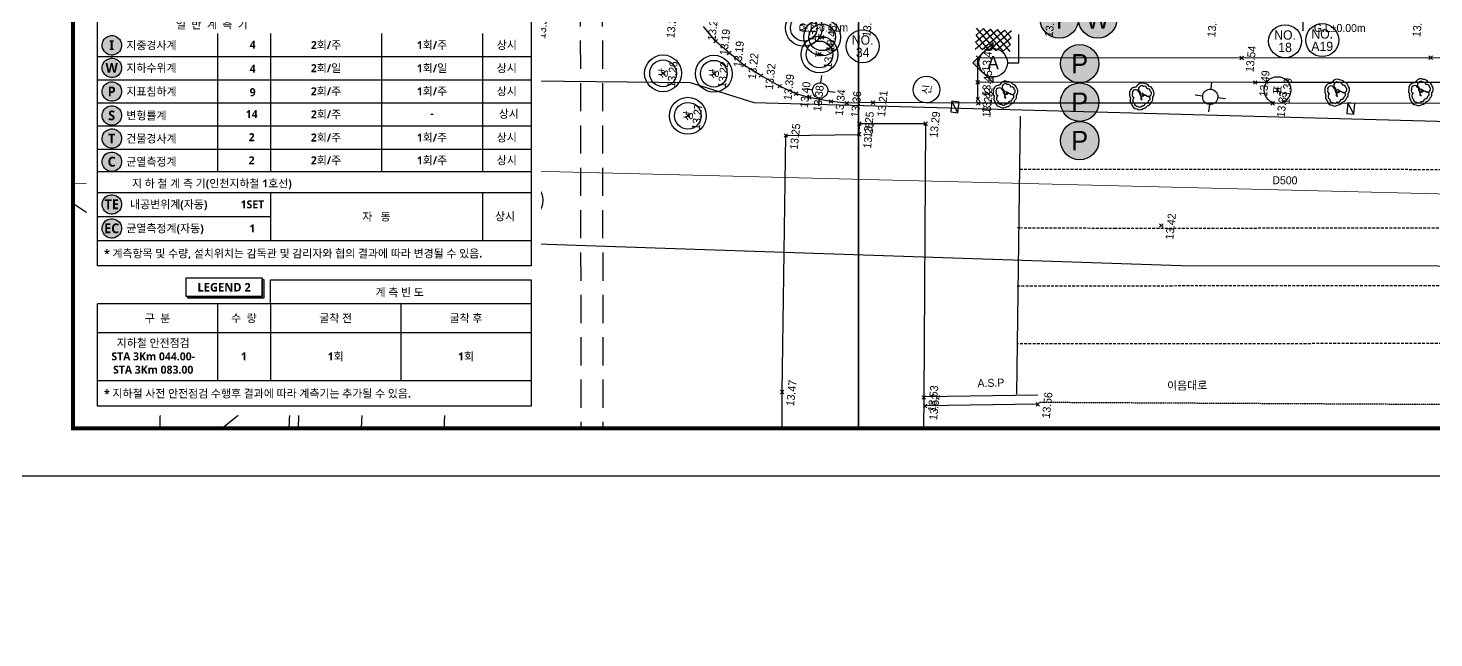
# Model space of a CAD drawing. Header units: millimetres. Extents: x 1073475 to 2890243, y -1340830 to -367733.
# Drawn here: x 2591395 to 2670468, y -465920 to -431641 of the extents above; entities that cross this region are included whole.
import ezdxf
from ezdxf.enums import TextEntityAlignment as Align
from ezdxf.xclip import XClip

# ---------------------------------------------------------------- set-up
doc = ezdxf.new("R2010")
doc.units = ezdxf.units.MM
doc.header["$LTSCALE"] = 50
doc.header["$XCLIPFRAME"] = 2
doc.header["$PDMODE"] = 3
doc.header["$PDSIZE"] = 100
doc.linetypes.add('HIDDEN2', pattern=[4.7625, 3.175, -1.5875])
for name, color, linetype in [('1-우수관로', 140, '우수'), ('11', 11, 'Continuous'), ('C-BOX', 1, 'Continuous'), ('C-제원표T', 7, 'Continuous'), ('H-BEAM', 5, 'Continuous'), ('NO', 2, 'Continuous'), ('TEX', 3, 'Continuous'), ('TEXT', 3, 'Continuous'), ('가로등', 1, 'Continuous'), ('계측기', 7, 'Continuous'), ('계측기 지중경사계', 97, 'Continuous'), ('계측기 지표침하계', 44, 'Continuous'), ('계측기 지하수위계', 70, 'Continuous'), ('단면', 4, 'Continuous'), ('도로', 1, 'Continuous'), ('맨홀', 1, 'Continuous'), ('보도블럭', 7, 'Continuous'), ('상수도맨홀', 1, 'Continuous'), ('신호등', 1, 'Continuous'), ('연속지적도', 32, 'Continuous'), ('우수받이', 5, 'Continuous'), ('자전거전용도로', 7, 'Continuous'), ('제수변', 1, 'Continuous'), ('조경', 3, 'Continuous'), ('중앙선', 2, 'Continuous'), ('지하지장물_상수관로', 5, 'HIDDEN2'), ('지하지장물_열수송관로', 6, 'HIDDEN2'), ('지하지장물_전기관로', 1, 'HIDDEN2'), ('지하지장물_통신관로', 7, 'HIDDEN2'), ('차선', 7, 'HIDDEN2'), ('측량점_높이', 8, 'Continuous'), ('측량점_심볼', 7, 'Continuous'), ('통신맨홀', 1, 'Continuous'), ('포장상태', 7, 'Continuous'), ('표지판', 1, 'Continuous'), ('현황', 9, 'Continuous'), ('현황레벨', 7, 'Continuous'), ('화단경계', 3, 'Continuous'), ('횡단보도', 40, 'Continuous')]:
    doc.layers.add(name, color=color, linetype=linetype)
doc.styles.add('LT', font='')
doc.styles.add('RXHG', font='arial.ttf')
doc.styles.get("Standard").update_dxf_attribs({"font": ''})
doc.styles.add('굴림체', font='')
doc.styles.add('돋움', font='')
doc.styles.add('맑은고딕', font='malgunbd.ttf')
doc.styles.get('LT').set_extended_font_data('GulimChe')
doc.styles.get('Standard').set_extended_font_data('Dotum')
doc.styles.get('굴림체').set_extended_font_data('Dotum')
doc.styles.get('돋움').set_extended_font_data('Dotum')
doc.linetypes.add('KT_LINE', pattern='A,12.7,-5.08,["KT",Standard,S=2.54,R=0,X=-2.54,Y=-1.27],-6.35', length=24.13)
doc.linetypes.add('POWER_LINE', pattern='A,12.7,-5.08,["POWER",Standard,S=2.54,R=0,X=-2.54,Y=-1.27],-6.35', length=24.13)
doc.linetypes.add('WATER_LINE', pattern='A,12.7,-5.08,["WATER",Standard,S=2.54,R=0,X=-2.54,Y=-1.27],-6.35', length=24.13)
doc.linetypes.add('우수', pattern='A,0.5,-0.05,["우수",LT,S=0.1,R=0,X=0,Y=-0.05],-0.4', length=0.95)

# ---------------------------------------------------------------- blocks, each defined once
blk = doc.blocks.new('A$405090834614')
at = {"layer": '1-우수관로', "color": 251, "linetype": '우수', "lineweight": 0, "ltscale": 80}
for points in [[(185502, 13028), (184884, 22596), (180273, 88945), (172057, 168906), (121638, 164312), (118262, 188984)], [(121638, 164312), (127425, 92669), (132944, 11829)]]:
    blk.add_lwpolyline(points, dxfattribs=at)
at = {"layer": '가로등', "color": 251, "linetype": 'Continuous'}
for p, q in [((125446, 178617), (125446, 179046)), ((125018, 178189), (124589, 178189)), ((125875, 178189), (126304, 178189)), ((125446, 177760), (125446, 177331)), ((127972, 147665), (127972, 148094)), ((127543, 147237), (127115, 147237)), ((128400, 147237), (128829, 147237)), ((127972, 146808), (127972, 146380)), ((129933, 125805), (129933, 126234)), ((129505, 125377), (129076, 125377)), ((129933, 124948), (129933, 124520)), ((130362, 125377), (130790, 125377))]:
    blk.add_line(p, q, dxfattribs=at)
for centre, major_axis, start_param, end_param in [((125446, 178189), (303, 303), 5.497787, 11.780972), ((127972, 147237), (303, 303), 5.497787, 11.780972), ((129933, 125377), (-303, 303), 3.926991, 10.210176)]:
    blk.add_ellipse(centre, major_axis=major_axis, ratio=1, start_param=start_param, end_param=end_param, dxfattribs=at)
at = {"layer": '도로', "color": 251}
for p, q in [((123427, 182615), (123165, 184783)), ((123514, 182019), (123427, 182615)), ((123761, 180957), (123514, 182019)), ((124038, 180098), (123761, 180957)), ((124238, 179477), (124038, 180098)), ((124703, 178428), (124238, 179477)), ((125629, 176948), (124703, 178428)), ((126694, 175815), (125629, 176948)), ((127689, 174774), (126694, 175815)), ((128777, 174103), (127689, 174774)), ((130114, 153376), (130855, 154133)), ((129528, 152532), (130114, 153376)), ((128940, 151649), (129528, 152532)), ((128458, 150633), (128940, 151649)), ((127975, 149531), (128458, 150633)), ((127648, 148566), (127975, 149531)), ((127524, 147805), (127648, 148566)), ((127421, 146565), (127524, 147805)), ((127421, 145670), (127421, 146565)), ((127610, 144201), (127421, 145670)), ((128196, 138313), (127610, 144201)), ((128196, 138313), (128196, 138313)), ((129944, 121845), (128196, 138313)), ((130969, 112042), (129944, 121845))]:
    blk.add_line(p, q, dxfattribs=at)
at = {"layer": '맨홀', "color": 251}
for centre, radius in [((124963, 185878), 1036), ((124963, 185878), 750), ((127420, 177751), 1036), ((127420, 177751), 750), ((128480, 175762), 1036), ((128480, 175762), 750), ((131380, 148521), 1036), ((131380, 148521), 750)]:
    blk.add_circle(centre, radius, dxfattribs=at)
at = {"layer": '보도블럭', "color": 251}
for p, q in [((131202, 138807), (132433, 137674)), ((131218, 138413), (131596, 138823)), ((131218, 138413), (132449, 137280)), ((131235, 138019), (131990, 138840)), ((131251, 137625), (132384, 138856)), ((131267, 137231), (132400, 138462)), ((131596, 138823), (132417, 138068)), ((131990, 138840), (132400, 138462)), ((131235, 138019), (132466, 136886)), ((131251, 137625), (132072, 136870)), ((131284, 136837), (132417, 138068)), ((131678, 136854), (132433, 137674)), ((131267, 137231), (131678, 136854)), ((132072, 136870), (132449, 137280))]:
    blk.add_line(p, q, dxfattribs=at)
at = {"layer": '상수도맨홀', "color": 251}
for centre, radius in [((109295, 173675), 1036), ((109295, 173675), 750), ((127547, 173007), 1036), ((126169, 172218), 1036), ((127547, 173007), 750), ((126169, 172218), 750), ((113940, 170948), 1036), ((113940, 170948), 750), ((117410, 166860), 1036), ((117410, 166860), 750), ((117917, 163737), 1036), ((117917, 163737), 750), ((120081, 163123), 1036), ((120081, 163123), 750), ((128001, 156125), 1036), ((128001, 156125), 750), ((125777, 154483), 1036), ((125777, 154483), 750), ((128282, 153279), 1036), ((128282, 153279), 750)]:
    blk.add_circle(centre, radius, dxfattribs=at)
at = {"layer": '신호등', "color": 251}
for centre in [(123570, 184413), (128658, 141295)]:
    blk.add_circle(centre, 750, dxfattribs=at)
at = {"layer": '연속지적도', "color": 251}
for p, q in [((92708, 141325), (131988, 145494)), ((131988, 145494), (92708, 141325))]:
    blk.add_line(p, q, dxfattribs=at)
at = {"layer": '우수받이', "color": 251}
for points in [[(127551, 139797), (127551, 139397), (128151, 139397), (128151, 139797)], [(129815, 117648), (129815, 117248), (130415, 117248), (130415, 117648)]]:
    blk.add_lwpolyline(points, close=True, dxfattribs=at)
for points in [[(127551, 139397), (128151, 139797)], [(129815, 117248), (130415, 117648)]]:
    blk.add_lwpolyline(points, dxfattribs=at)
at = {"layer": '자전거전용도로', "color": 251}
for p, q in [((129369, 138469), (130745, 138606)), ((130745, 138606), (132293, 123856)), ((132293, 123856), (133434, 113281)), ((133434, 113281), (134320, 104708)), ((133434, 113281), (133434, 113281))]:
    blk.add_line(p, q, dxfattribs=at)
at = {"layer": '제수변', "color": 251}
for major_axis, start_param, end_param in [((366, 366), 5.497787, 11.780972), ((-265, 265), 3.926991, 10.210176)]:
    blk.add_ellipse((127076, 169852), major_axis=major_axis, ratio=1, start_param=start_param, end_param=end_param, dxfattribs=at)
at = {"layer": '조경', "color": 251}
for points in [[(128332, 137353, 0.346815), (128119, 137052, 0.330985), (128178, 136700, 0.257815), (128360, 136476, 0.268393), (128587, 136281, 0.287741), (128870, 136229, 0.374085), (129262, 136246, 0.296108), (129461, 136501, 0.276004), (129576, 136785, 0.397465), (129431, 137167, 0.08978), (129336, 137217, 0.089366), (129309, 137319, 0.417873), (128948, 137542, 0.244957), (128684, 137462, 0.283849)], [(128418, 137215, 0.520567), (128276, 137018, 0.520567), (128326, 136779, 0.520567), (128497, 136607, 0.520567), (128661, 136428, 0.997573), (128879, 136535, 0.520567), (128851, 136775, 0.940956), (128639, 136810, 0.176046), (128882, 136928, 1.063971), (129046, 136839, 0.138397), (128940, 136603, 0.467806), (128937, 136374, 0.520567), (129180, 136380, 0.520567), (129297, 136592, 0.520567), (129414, 136804, 0.520567), (129351, 137039, 0.520567), (129112, 136991, 0.258914), (128882, 136928, 0.824029), (129069, 137047, 0.520567), (129165, 137269, 0.520567), (128951, 137384, 0.520567), (128744, 137259, 0.520567), (128418, 137215)], [(129035, 129719, 0.346815), (128821, 129417, 0.330985), (128881, 129066, 0.257815), (129063, 128842, 0.268393), (129289, 128647, 0.287741), (129573, 128595, 0.374085), (129964, 128612, 0.296108), (130164, 128867, 0.276004), (130279, 129150, 0.397465), (130133, 129533, 0.08978), (130039, 129582, 0.089366), (130012, 129684, 0.417873), (129650, 129907, 0.244957), (129386, 129828, 0.283849)], [(129121, 129581, 0.520567), (128979, 129384, 0.520567), (129029, 129145, 0.520567), (129199, 128972, 0.520567), (129364, 128793, 0.997573), (129582, 128900, 0.520567), (129553, 129141, 0.940956), (129341, 129176, 0.176046), (129584, 129293, 1.063971), (129749, 129204, 0.138397), (129643, 128968, 0.467806), (129640, 128740, 0.520567), (129883, 128746, 0.520567), (130000, 128958, 0.520567), (130117, 129170, 0.520567), (130053, 129404, 0.520567), (129815, 129357, 0.258914), (129584, 129293, 0.824029), (129771, 129413, 0.520567), (129868, 129635, 0.520567), (129654, 129750, 0.520567), (129446, 129624, 0.520567), (129121, 129581)], [(130404, 118814, 0.346815), (130191, 118512, 0.330985), (130250, 118161, 0.257815), (130432, 117937, 0.268393), (130659, 117742, 0.287741), (130942, 117689, 0.374085), (131333, 117706, 0.296108), (131533, 117962, 0.276004), (131648, 118245, 0.397465), (131503, 118628, 0.08978), (131408, 118677, 0.089366), (131381, 118779, 0.417873), (131020, 119002, 0.244957), (130755, 118923, 0.283849)], [(130490, 118676, 0.520567), (130348, 118478, 0.520567), (130398, 118240, 0.520567), (130569, 118067, 0.520567), (130733, 117888, 0.997573), (130951, 117995, 0.520567), (130923, 118236, 0.940956), (130711, 118270, 0.176046), (130953, 118388, 1.063971), (131118, 118299, 0.138397), (131012, 118063, 0.467806), (131009, 117834, 0.520567), (131252, 117841, 0.520567), (131369, 118053, 0.520567), (131486, 118264, 0.520567), (131423, 118499, 0.520567), (131184, 118452, 0.258914), (130953, 118388, 0.824029), (131141, 118507, 0.520567), (131237, 118729, 0.520567), (131023, 118844, 0.520567), (130816, 118719, 0.520567), (130490, 118676)], [(130924, 114133, 0.346815), (130711, 113832, 0.330985), (130770, 113480, 0.257815), (130952, 113256, 0.268393), (131179, 113062, 0.287741), (131463, 113009, 0.374085), (131854, 113026, 0.296108), (132053, 113282, 0.276004), (132168, 113565, 0.397465), (132023, 113948, 0.08978), (131928, 113997, 0.089366), (131901, 114099, 0.417873), (131540, 114322, 0.244957), (131276, 114243, 0.283849)], [(131011, 113996, 0.520567), (130869, 113798, 0.520567), (130918, 113560, 0.520567), (131089, 113387, 0.520567), (131254, 113208, 0.997573), (131472, 113315, 0.520567), (131443, 113555, 0.940956), (131231, 113590, 0.176046), (131474, 113708, 1.063971), (131638, 113619, 0.138397), (131532, 113383, 0.467806), (131529, 113154, 0.520567), (131772, 113161, 0.520567), (131889, 113372, 0.520567), (132007, 113584, 0.520567), (131943, 113819, 0.520567), (131704, 113771, 0.258914), (131474, 113708, 0.824029), (131661, 113827, 0.520567), (131758, 114049, 0.520567), (131544, 114164, 0.520567), (131336, 114039, 0.520567), (131011, 113996)]]:
    blk.add_lwpolyline(points, format="xyb", close=True, dxfattribs=at)
at = {"layer": '중앙선', "color": 251}
for p, q in [((111725, 133196), (110958, 139493)), ((112233, 133253), (111465, 139554))]:
    blk.add_line(p, q, dxfattribs=at)
at = {"layer": '지하지장물_상수관로', "color": 251, "linetype": 'WATER_LINE', "ltscale": 3}
for points in [[(215785, 180251), (195263, 177193), (191822, 180378), (129649, 175223), (126750, 172048), (96359, 170351), (93160, 172444), (53008, 169794)], [(125974, 172142), (127656, 154547), (126905, 150875), (134574, 53206), (135978, 16885)]]:
    blk.add_lwpolyline(points, dxfattribs=at)
at = {"layer": '지하지장물_열수송관로', "color": 251, "ltscale": 10}
for points in [[(216212, 191288), (197149, 188874), (197301, 186951), (195346, 186542), (195304, 185411), (191114, 185214), (191823, 167673), (46754, 152054)], [(216367, 190058), (198477, 187793), (198622, 185962), (196548, 185528), (196500, 184227), (192401, 184034), (193108, 166565), (46886, 150822)]]:
    blk.add_lwpolyline(points, dxfattribs=at)
at = {"layer": '지하지장물_전기관로', "color": 251, "linetype": 'POWER_LINE', "ltscale": 3}
for points in [[(128114, 30390), (124995, 81247), (120316, 126000), (117897, 159426), (117322, 167477), (116075, 173707), (115884, 185784), (118473, 190768)], [(117706, 167477), (112335, 171886), (98622, 185592)], [(173383, 173768), (152438, 171677), (116310, 167097), (102929, 165907), (93496, 163728), (64735, 159343)]]:
    blk.add_lwpolyline(points, dxfattribs=at)
at = {"layer": '지하지장물_통신관로', "color": 251, "linetype": 'KT_LINE', "ltscale": 3}
blk.add_lwpolyline([(133285, 176576), (83112, 173596), (82168, 171745), (83434, 140813), (89417, 133224), (94187, 130394), (100201, 81315), (103898, 49012), (108849, 25517)], dxfattribs=at)
at = {"layer": '차선', "color": 251, "linetype": 'ByBlock'}
blk.add_line((127727, 135889), (112158, 134458), dxfattribs=at)
at = {"layer": '차선', "color": 251}
for p, q in [((122013, 129883), (121459, 135374)), ((124764, 135599), (129327, 92317)), ((121864, 70069), (114979, 134740)), ((118223, 135054), (124427, 77076)), ((126736, 85773), (122013, 129883)), ((129096, 62935), (126736, 85773))]:
    blk.add_line(p, q, dxfattribs=at)
at = {"layer": '차선', "color": 251, "ltscale": 0.5}
blk.add_line((111851, 133108), (114316, 108643), dxfattribs=at)
at = {"layer": '측량점_심볼', "color": 251}
for p in [(123165, 184783), (121466, 183762), (109261, 182535), (123427, 182615), (123514, 182019), (123761, 180957), (121934, 179605), (123468, 179683), (124038, 180098), (124238, 179477), (124703, 178428), (125629, 176948), (124009, 176085), (126694, 175815), (127689, 174774), (110158, 174745), (109295, 173675), (127547, 173007), (126169, 172218), (113940, 170948), (117410, 166860), (117917, 163737), (120081, 163123), (128001, 156125), (125777, 154483), (125784, 154489), (128282, 153279), (130114, 153376), (129528, 152532), (128940, 151649), (128458, 150633), (127975, 149531), (125251, 148890), (127648, 148566), (110889, 147574), (127524, 147805), (129988, 147483), (130959, 147442), (127421, 146565), (127421, 145670), (125750, 144792), (126355, 144845), (127610, 144201), (126749, 141141), (110958, 139493), (111426, 139618), (129369, 138469), (130745, 138606), (128196, 138313), (128423, 138361), (111725, 133196), (122451, 127350), (132293, 123856), (131000, 122951), (129944, 121845), (130713, 121659), (133434, 113281)]:
    blk.add_point(p, dxfattribs=at)
at = {"layer": '통신맨홀', "color": 251}
for centre, radius in [((129988, 147483), 1036), ((129988, 147483), 750), ((130959, 147442), 1036), ((130959, 147442), 750)]:
    blk.add_circle(centre, radius, dxfattribs=at)
at = {"layer": '표지판', "color": 251}
blk.add_circle((130713, 121659), 750, dxfattribs=at)
at = {"layer": '화단경계', "color": 251}
for p, q in [((128423, 138361), (129369, 138469)), ((131000, 122951), (129369, 138469)), ((132140, 112234), (131000, 122951))]:
    blk.add_line(p, q, dxfattribs=at)
at = {"layer": '횡단보도', "color": 251}
for p, q in [((121466, 183762), (109261, 182535)), ((121934, 179605), (121466, 183762)), ((109261, 182535), (93740, 181158)), ((123468, 179683), (121934, 179605)), ((124009, 176085), (123468, 179683)), ((110158, 174745), (124009, 176085)), ((95049, 173551), (110158, 174745)), ((110889, 147574), (125251, 148890)), ((125251, 148890), (125750, 144792)), ((97406, 146156), (110889, 147574)), ((125750, 144792), (126355, 144845)), ((126355, 144845), (126749, 141141)), ((126749, 141141), (111426, 139618)), ((111426, 139618), (98848, 138380))]:
    blk.add_line(p, q, dxfattribs=at)
at = {"layer": '1-우수관로', "color": 251, "linetype": '우수', "lineweight": 0, "ltscale": 5, "style": '굴림체'}
for s, p in [('D700', (120950, 170864)), ('D500', (125554, 119983))]:
    blk.add_text(s, height=450, rotation=275.5675, dxfattribs=at).set_placement(p, align=Align.RIGHT)
at = {"layer": 'TEXT', "color": 251, "style": '굴림체'}
blk.add_text('이음대로', height=450, rotation=276.75715, dxfattribs=at).set_placement((113567, 123809), align=Align.RIGHT)
at = {"layer": '상수도맨홀', "color": 251, "style": '굴림체'}
for s, p in [('M', (124963, 185878)), ('신', (123570, 184413)), ('M', (127420, 177751)), ('M', (128480, 175762)), ('상', (109295, 173675)), ('상', (127547, 173007)), ('상', (126169, 172218)), ('상', (113940, 170948)), ('J', (127076, 169852)), ('상', (117410, 166860)), ('상', (117917, 163737)), ('상', (120081, 163123)), ('상', (128001, 156125)), ('상', (125777, 154483)), ('상', (128282, 153279)), ('M', (131380, 148521)), ('T', (129988, 147483)), ('T', (130959, 147442)), ('신', (128658, 141295)), ('표', (130713, 121659))]:
    blk.add_text(s, height=450, dxfattribs=at).set_placement(p, align=Align.MIDDLE)
at = {"layer": '측량점_높이', "color": 251, "style": '굴림체'}
for s, p in [('13.34', (123165, 184483)), ('13.32', (121466, 183462)), ('13.57', (109261, 182235)), ('13.32', (123427, 182315)), ('13.31', (123514, 181719)), ('13.37', (123761, 180657)), ('13.42', (124038, 179798)), ('13.32', (121934, 179305)), ('13.29', (123468, 179383)), ('13.41', (124238, 179177)), ('13.39', (124703, 178128)), ('13.36', (125629, 176648)), ('13.31', (124009, 175785)), ('13.26', (126694, 175515)), ('13.52', (110158, 174445)), ('13.25', (127689, 174474)), ('13.54', (109295, 173375)), ('13.28', (128777, 173803)), ('13.28', (127547, 172707)), ('13.28', (126169, 171918)), ('13.24', (129201, 170949)), ('13.48', (113940, 170648)), ('13.42', (117410, 166560)), ('13.43', (117917, 163437)), ('13.31', (129952, 163370)), ('13.41', (120081, 162823)), ('13.26', (128001, 155825)), ('13.21', (130754, 156148)), ('13.27', (125784, 154189)), ('13.27', (125777, 154183)), ('13.21', (130855, 153833)), ('13.22', (128282, 152979)), ('13.19', (130114, 153076)), ('13.19', (129528, 152232)), ('13.22', (128940, 151349)), ('13.32', (128458, 150333)), ('13.39', (127975, 149231)), ('13.25', (125251, 148590)), ('13.40', (127648, 148266)), ('13.40', (131380, 148221)), ('13.47', (110889, 147274)), ('13.38', (127524, 147505)), ('13.44', (129988, 147183)), ('13.45', (130959, 147142)), ('13.34', (127421, 146265)), ('13.36', (127421, 145370)), ('13.49', (131984, 145196)), ('13.25', (125750, 144492)), ('13.25', (126355, 144545)), ('13.21', (127610, 143901)), ('13.29', (126749, 140841)), ('13.52', (110958, 139193)), ('13.53', (111426, 139318)), ('13.23', (128196, 138013)), ('13.42', (128423, 138061)), ('13.45', (129369, 138169)), ('13.46', (130745, 138306)), ('13.52', (133055, 134992)), ('13.56', (111725, 132896)), ('13.42', (122451, 127050)), ('13.55', (134015, 125906)), ('13.54', (132293, 123556)), ('13.49', (131000, 122651)), ('13.33', (129944, 121545)), ('13.39', (130713, 121359)), ('13.60', (135237, 114433))]:
    blk.add_text(s, height=450, dxfattribs=at).set_placement(p, align=Align.TOP_CENTER)
at = {"layer": '포장상태', "color": 251, "style": '굴림체'}
blk.add_text('A.S.P', height=450, rotation=277.72058, dxfattribs=at).set_placement((112519, 135175), align=Align.RIGHT)
blk = doc.blocks.new('A$C070F4A8E')
at = {"layer": '단면'}
h = blk.add_hatch(color=256, dxfattribs=at)
h.paths.add_polyline_path([(-1074, 302), (-1377, 0), (-1074, -302, -0.414214)])
h.paths.add_polyline_path([(-772, 605), (-1074, 302, -0.198912), (-772, 427)])
h.paths.add_polyline_path([(-772, -427, -0.198912), (-1074, -302), (-772, -605)])
for p, q in [((-345, 0), (0, 0)), ((0, 0), (0, -845))]:
    blk.add_line(p, q, dxfattribs=at)
blk.add_lwpolyline([(-772, -427), (-772, -605), (-1377, 0), (-772, 605), (-772, 427)], dxfattribs=at)
at = {"layer": '단면', "extrusion": (0, 0, -1)}
blk.add_ellipse((-772, 0), major_axis=(1, 427), ratio=1, start_param=4.711077, end_param=10.994262, dxfattribs=at)
blk = doc.blocks.new('dbox')
at = {"layer": '11'}
for p, q in [((4288, 1800), (4288, 57600)), ((81088, 1800), (4288, 1800))]:
    blk.add_line(p, q, dxfattribs=at)
at = {"layer": '11', "const_width": 150}
blk.add_lwpolyline([(81088, 1800), (4288, 1800), (4288, 57600), (81088, 57600)], close=True, dxfattribs=at)
at = {"layer": 'TEXT', "color": 7}
blk.add_line((84100, 0), (0, 0), dxfattribs=at)
at = {"layer": 'TEX', "color": 6, "linetype": 'Continuous', "style": 'RXHG', "width": 1}
for tag, p in [('일자', (76628, 15972)), ('축척', (76628, 13925)), ('설계번호', (76684, 12170))]:
    blk.add_attdef(tag, p, '', height=300, dxfattribs=at)
at = {"layer": 'TEX', "color": 7, "linetype": 'Continuous', "style": 'RXHG', "width": 1}
blk.add_attdef('파일명', (81840, 4453), '', height=300, rotation=90, dxfattribs=at)
at = {"layer": 'TEX', "linetype": 'Continuous', "style": 'RXHG', "width": 1}
for tag, p in [('도면명-1', (77799, 3389)), ('도면명-2', (77799, 2662))]:
    blk.add_attdef(tag, text='', height=400, dxfattribs=at).set_placement(p, align=Align.CENTER)
blk = doc.blocks.new('계측2BACK')
at = {"layer": 'NO', "color": 8}
for centre in [(2638337, -432658), (2662097, -432376), (2664188, -432317)]:
    blk.add_circle(centre, 927, dxfattribs=at)
at = {"layer": '현황레벨', "color": 8}
for p, q in [((2638117, -431785), (2638117, -430892)), ((2663124, -431785), (2663124, -430892))]:
    blk.add_line(p, q, dxfattribs=at)
at = {"layer": 'NO', "color": 8, "style": '돋움'}
for s, p in [('NO.', (2664188, -431967)), ('NO.', (2638337, -432308)), ('NO.', (2662097, -432026)), ('18', (2662097, -432726)), ('A19', (2664188, -432667)), ('34', (2638337, -433008))]:
    blk.add_text(s, height=525, dxfattribs=at).set_placement(p, align=Align.MIDDLE_CENTER)
at = {"layer": '현황레벨', "color": 8, "style": '돋움'}
blk.add_text('G.L-0.11m', height=450, dxfattribs=at).set_placement((2637521, -431608), align=Align.MIDDLE_RIGHT)
blk.add_text('G.L%%P0.00m', height=450, dxfattribs=at).set_placement((2663720, -431635), align=Align.MIDDLE_LEFT)
blk = doc.blocks.new('A$412942629171')
at = {"layer": '계측기 지중경사계'}
blk.add_hatch(color=254, dxfattribs=at).paths.add_polyline_path([(-720, -720, 1), (720, -720, 1)])
blk.add_circle((0, -720), 720, dxfattribs=at)
at = {"layer": '계측기 지중경사계', "style": '돋움'}
blk.add_text('I', height=720, dxfattribs=at).set_placement((0, -720), align=Align.MIDDLE_CENTER)
blk = doc.blocks.new('A$417857393706')
at = {"layer": '계측기 지하수위계'}
blk.add_hatch(color=254, dxfattribs=at).paths.add_polyline_path([(-720, -720, 1), (720, -720, 1)])
blk.add_circle((0, -720), 720, dxfattribs=at)
at = {"layer": '계측기 지하수위계', "style": '돋움'}
blk.add_text('W', height=720, dxfattribs=at).set_placement((0, -720), align=Align.MIDDLE_CENTER)
blk = doc.blocks.new('A$41801442406')
at = {"layer": '계측기 지표침하계'}
blk.add_hatch(color=254, dxfattribs=at).paths.add_polyline_path([(-720, -720, 1), (720, -720, 1)])
blk.add_circle((0, -720), 720, dxfattribs=at)
at = {"layer": '계측기 지표침하계', "style": '돋움'}
blk.add_text('P', height=720, dxfattribs=at).set_placement((0, -720), align=Align.MIDDLE_CENTER)

msp = doc.modelspace()

# ---------------------------------------------------------------- linework, layer by layer
at = {"layer": 'C-BOX', "color": 3}
msp.add_line((2595295.9, -431942.2), (2619694, -431942.2), dxfattribs=at)

# ---------------------------------------------------------------- block references
at = {"xscale": 1.5, "yscale": 1.5, "zscale": 1.5}
msp.add_blockref('dbox', (2587482.7, -456833.1), dxfattribs=at)
ref = msp.add_blockref('A$405090834614', (2642714.3, -577934.3), dxfattribs=dict(rotation=83.9464212542183))
XClip(ref).set_block_clipping_path([(104661.0409256864, 187029.200860789), (115795.371209384, 82037.659728932), (199028.6359362481, 90864.5294945205), (187894.3056525505, 195856.0706263776)])
ref = msp.add_blockref('A$405090834614', (2768864.3, -577934.3), dxfattribs=dict(rotation=83.9464212542183))
XClip(ref).set_block_clipping_path([(104661.0409256864, 187029.200860789), (115795.371209384, 82037.659728932), (199028.6359362481, 90864.5294945205), (187894.3056525505, 195856.0706263776)])
at = {"layer": 'H-BEAM'}
msp.add_blockref('계측2BACK', (0, 0), dxfattribs=at)
at = {"layer": '계측기 지중경사계', "xscale": 1.5, "yscale": 1.5, "zscale": 1.5}
msp.add_blockref('A$412942629171', (2649396.1, -430051.6), dxfattribs=at)
at = {"layer": '계측기 지표침하계', "xscale": 1.5, "yscale": 1.5, "zscale": 1.5}
for p in [(2650546.4, -432562.8), (2650546.4, -434722.8), (2650546.4, -436882.8)]:
    msp.add_blockref('A$41801442406', p, dxfattribs=at)
at = {"layer": '계측기 지하수위계', "xscale": 1.5, "yscale": 1.5, "zscale": 1.5}
msp.add_blockref('A$417857393706', (2651556.1, -430051.6), dxfattribs=at)
at = {"layer": '단면', "xscale": -1.875, "yscale": 1.875, "zscale": 1.875, "rotation": 180}
msp.add_blockref('A$C070F4A8E', (2647123.6, -433585.8), dxfattribs=at)

# ---------------------------------------------------------------- texts
at = {"layer": '단면', "style": '돋움'}
msp.add_text('A', height=750, dxfattribs=at).set_placement((2645676, -433585.8), align=Align.MIDDLE)

# ---------------------------------------------------------------- next in the draw order: wipeouts: each hides what was drawn before it
msp.add_wipeout([(2594694.4, -426853), (2620238.4, -426853), (2620238.4, -453409.4), (2594694.4, -453409.4)]).dxf.layer = '현황'

# ---------------------------------------------------------------- next in the draw order: hatches: boundary and pattern name
at = {"layer": 'C-BOX'}
msp.add_hatch(color=3, dxfattribs=at).paths.add_polyline_path([(2600382, -446733.7), (2604555.7, -446733.7), (2604555.7, -445779), (2604651.7, -445779), (2604651.7, -446829.7), (2600382, -446829.7)])
at = {"layer": '계측기'}
h = msp.add_hatch(color=254, dxfattribs=at)
edge = h.paths.add_edge_path()
edge.add_ellipse((2596109.3, -432608.6), major_axis=(-545, 45.5), ratio=1, start_angle=0, end_angle=360)
h = msp.add_hatch(color=254, dxfattribs=at)
edge = h.paths.add_edge_path()
edge.add_ellipse((2596109.3, -433880.7), major_axis=(-545, 45.5), ratio=1, start_angle=0, end_angle=360)
h = msp.add_hatch(color=254, dxfattribs=at)
edge = h.paths.add_edge_path()
edge.add_ellipse((2596109.3, -435208.3), major_axis=(-545, 45.5), ratio=1, start_angle=0, end_angle=360)
h = msp.add_hatch(color=254, dxfattribs=at)
edge = h.paths.add_edge_path()
edge.add_ellipse((2596109.3, -436553.6), major_axis=(-545, 45.5), ratio=1, start_angle=0, end_angle=360)
h = msp.add_hatch(color=254, dxfattribs=at)
edge = h.paths.add_edge_path()
edge.add_ellipse((2596109.3, -437853.6), major_axis=(-545, 45.5), ratio=1, start_angle=0, end_angle=360)
h = msp.add_hatch(color=254, dxfattribs=at)
edge = h.paths.add_edge_path()
edge.add_ellipse((2596109.3, -439153.6), major_axis=(-545, 45.5), ratio=1, start_angle=0, end_angle=360)
h = msp.add_hatch(color=254, dxfattribs=at)
edge = h.paths.add_edge_path()
edge.add_ellipse((2596109.3, -441550.6), major_axis=(-545, 45.5), ratio=1, start_angle=0, end_angle=360)
h = msp.add_hatch(color=254, dxfattribs=at)
edge = h.paths.add_edge_path()
edge.add_ellipse((2596109.3, -442900.6), major_axis=(-545, 45.5), ratio=1, start_angle=0, end_angle=360)

# ---------------------------------------------------------------- next in the draw order: linework, layer by layer
at = {"layer": 'C-BOX', "color": 3}
for p, q in [((2602045.9, -431942.2), (2602045.9, -439702.5)), ((2605030.1, -431942.2), (2605030.1, -439702.5)), ((2611276.6, -431942.2), (2611276.6, -439702.5)), ((2616948.8, -431942.2), (2616948.8, -439702.5)), ((2595295.9, -439702.5), (2619694, -439702.5)), ((2595295.9, -440875.6), (2619694, -440875.6)), ((2605030.1, -440875.6), (2605030.1, -443575.6)), ((2616948.8, -440875.6), (2616948.8, -443575.6)), ((2595295.9, -443575.6), (2619694, -443575.6)), ((2619694, -445799.2), (2619694, -452886.5)), ((2595295.9, -452886.5), (2595295.9, -447149.2)), ((2619694, -447149.2), (2595295.9, -447149.2)), ((2602045.9, -447149.2), (2602045.9, -451449.2)), ((2605030.1, -447149.2), (2605030.1, -451449.2)), ((2595295.9, -448749.2), (2619694, -448749.2)), ((2595295.9, -451449.2), (2619694, -451449.2)), ((2619694, -452886.5), (2595295.9, -452886.5))]:
    msp.add_line(p, q, dxfattribs=at)
at = {"layer": 'C-BOX'}
for p, q in [((2595295.9, -433242.2), (2619694, -433242.2)), ((2595295.9, -434542.2), (2619694, -434542.2)), ((2595295.9, -435842.2), (2619694, -435842.2)), ((2595295.9, -437142.2), (2619694, -437142.2)), ((2595295.9, -438442.2), (2619694, -438442.2)), ((2595295.9, -442225.6), (2605030.1, -442225.6))]:
    msp.add_line(p, q, dxfattribs=at)
at = {"layer": 'C-BOX', "color": 3}
for points in [[(2619694, -429015.2), (2619694, -445012.9), (2595295.9, -445012.9), (2595295.9, -429015.2)], [(2600286, -445683), (2604555.7, -445683), (2604555.7, -446733.7), (2600286, -446733.7)], [(2600382, -446733.7), (2604555.7, -446733.7), (2604555.7, -445779), (2604651.7, -445779), (2604651.7, -446829.7), (2600382, -446829.7)]]:
    msp.add_lwpolyline(points, close=True, dxfattribs=at)
for points in [[(2605030.1, -447149.2), (2605030.1, -445799.2), (2619694, -445799.2), (2619694, -447149.2)], [(2612362, -447149.2), (2612362, -451449.2)], [(2619694, -447149.2), (2619694, -451449.2)]]:
    msp.add_lwpolyline(points, dxfattribs=at)
at = {"layer": '계측기', "color": 1}
for centre in [(2596109.3, -432608.6), (2596109.3, -433880.7), (2596109.3, -435208.3), (2596109.3, -436553.6), (2596109.3, -437853.6), (2596109.3, -439153.6), (2596109.3, -441550.6), (2596109.3, -442900.6)]:
    msp.add_ellipse(centre, major_axis=(-545, 45.5), ratio=1, start_param=-0.785397, end_param=5.4977883, dxfattribs=at)

# ---------------------------------------------------------------- next in the draw order: texts
at = {"style": '맑은고딕'}
for s, height, p in [('I', 546.9, (2596095.6, -432877.2)), ('W', 546.9, (2596095.6, -434149.3)), ('P', 546.9, (2596095.6, -435476.9)), ('S', 546.9, (2596095.6, -436822.2)), ('T', 546.9, (2596095.6, -438122.2)), ('C', 546.9, (2596095.6, -439422.2)), ('TE', 546.86, (2596095.6, -441819.2)), ('EC', 546.86, (2596095.6, -443169.2))]:
    msp.add_text(s, height=height, rotation=360, dxfattribs=at).set_placement(p, align=Align.CENTER)
at = {"layer": 'C-BOX', "color": 3, "style": '맑은고딕'}
msp.add_text('LEGEND 2', height=480, rotation=360, dxfattribs=at).set_placement((2602420.9, -446208.4), align=Align.MIDDLE)
at = {"layer": 'C-제원표T', "style": '맑은고딕'}
for s, p in [('일  반  계  측  기', (2601730.9, -431442.2)), ('2회/주', (2608153.3, -432592.2)), ('1회/주', (2614112.7, -432592.2)), ('상시', (2618321.4, -432592.2)), ('2회/일', (2608153.3, -433892.2)), ('1회/일', (2614112.7, -433892.2)), ('상시', (2618321.4, -433892.2)), ('2회/주', (2608153.3, -435192.2)), ('1회/주', (2614112.7, -435192.2)), ('상시', (2618321.4, -435192.2)), ('14', (2603970.1, -436473.5)), ('2회/주', (2608153.3, -436492.2)), ('-', (2614112.7, -436432.2)), ('상시', (2618431, -436463.6)), ('2', (2603970.1, -437773.5)), ('2회/주', (2608153.3, -437792.2)), ('1회/주', (2614112.7, -437792.2)), ('상시', (2618321.4, -437792.2)), ('2', (2603970.1, -439073.5)), ('2회/주', (2608153.3, -439072.4)), ('1회/주', (2614112.7, -439072.4)), ('상시', (2618321.4, -439072.4)), ('지 하 철 계 측 기(인천지하철 1호선)', (2601730.9, -440375.6)), ('내공변위계(자동)', (2599306, -441550.6)), ('1SET', (2604010.1, -441550.6)), ('자   동', (2610989.4, -442240.4)), ('상시', (2618221.4, -442225.6)), ('1', (2604010.1, -442900.6)), ('계 측 빈 도', (2612295.5, -446492.5)), ('구  분', (2598670.9, -447956.8)), ('수  량', (2603530.1, -447949.2)), ('굴착 전', (2608696.1, -447949.2)), ('굴착 후', (2616028, -447949.2)), ('1', (2603530.1, -450099.2)), ('1회', (2608696.1, -450099.2)), ('1회', (2616028, -450099.2))]:
    msp.add_text(s, height=450, rotation=360, dxfattribs=at).set_placement(p, align=Align.MIDDLE_CENTER)
for s, p in [('지중경사계', (2596922.7, -432608.6)), ('지하수위계', (2596922.7, -433880.7)), ('지표침하계', (2596922.7, -435208.3)), ('변형률계', (2596922.7, -436553.6)), ('건물경사계', (2596922.7, -437853.6)), ('균열측정계', (2596922.7, -439153.6)), ('균열측정계(자동)', (2596922.7, -442900.6)), ('* 계측항목 및 수량, 설치위치는 감독관 및 감리자와 협의 결과에 따라 변경될 수 있음.', (2595667.5, -444311.9)), ('* 지하철 사전 안전점검 수행후 결과에 따라 계측기는 추가될 수 있음.', (2595667.5, -452185.6))]:
    msp.add_text(s, height=450, rotation=360, dxfattribs=at).set_placement(p, align=Align.MIDDLE_LEFT)
for s, p in [('4', (2604191.5, -432574.3)), ('4', (2604191.5, -433922.6)), ('9', (2604191.5, -435242.7))]:
    msp.add_text(s, height=450, rotation=360, dxfattribs=at).set_placement(p, align=Align.MIDDLE_RIGHT)
at = {"layer": 'C-제원표T', "ltscale": 0.2, "insert": (2598432.3, -450099.2), "char_height": 450, "width": 5904.721, "attachment_point": 5, "rotation": 360, "style": '맑은고딕'}
msp.add_mtext('지하철 안전점검\\PSTA 3Km 044.00- STA 3Km 083.00', dxfattribs=at)

doc.saveas('drawing.dxf')
